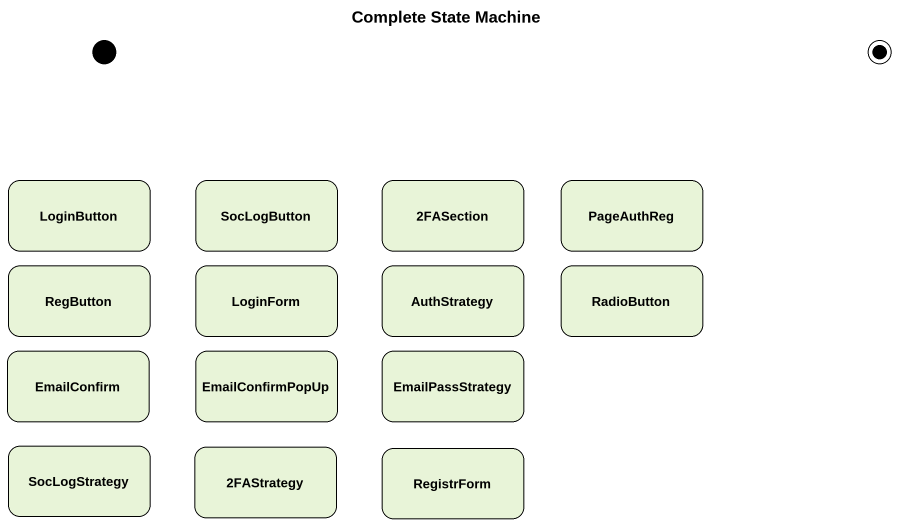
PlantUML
@startuml
title Complete State Machine
hide empty description
state initial1 <<start>>
state final1 <<end>>
state LoginButton
state SocLogButton
state "2FASection" as s2FASection
state PageAuthReg
state RegButton
state LoginForm
state AuthStrategy
state RadioButton
state EmailConfirm
state EmailConfirmPopUp
state EmailPassStrategy
state SocLogStrategy
state "2FAStrategy" as s2FAStrategy
state RegistrForm
@enduml
